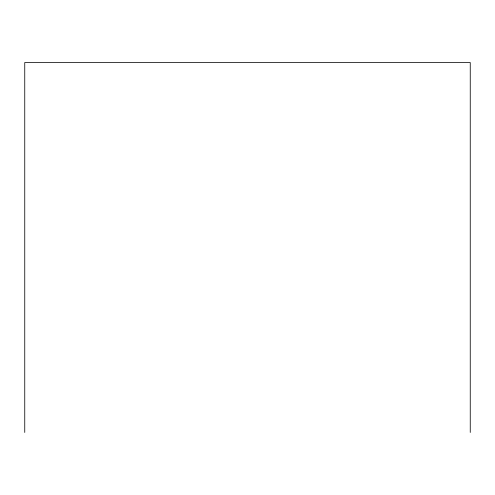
<?xml version="1.0" encoding="UTF-8"?>
<svg xmlns="http://www.w3.org/2000/svg" width="495" height="495" viewBox="0 0 495 495"><rect width="100%" height="100%" fill="white"/><g stroke="black" fill="none" stroke-linecap="round" stroke-linejoin="round"><path stroke-width="0.74" d="M470.25 432.457L470.25 62.543L24.75 62.543L24.75 432.457"/></g></svg>
